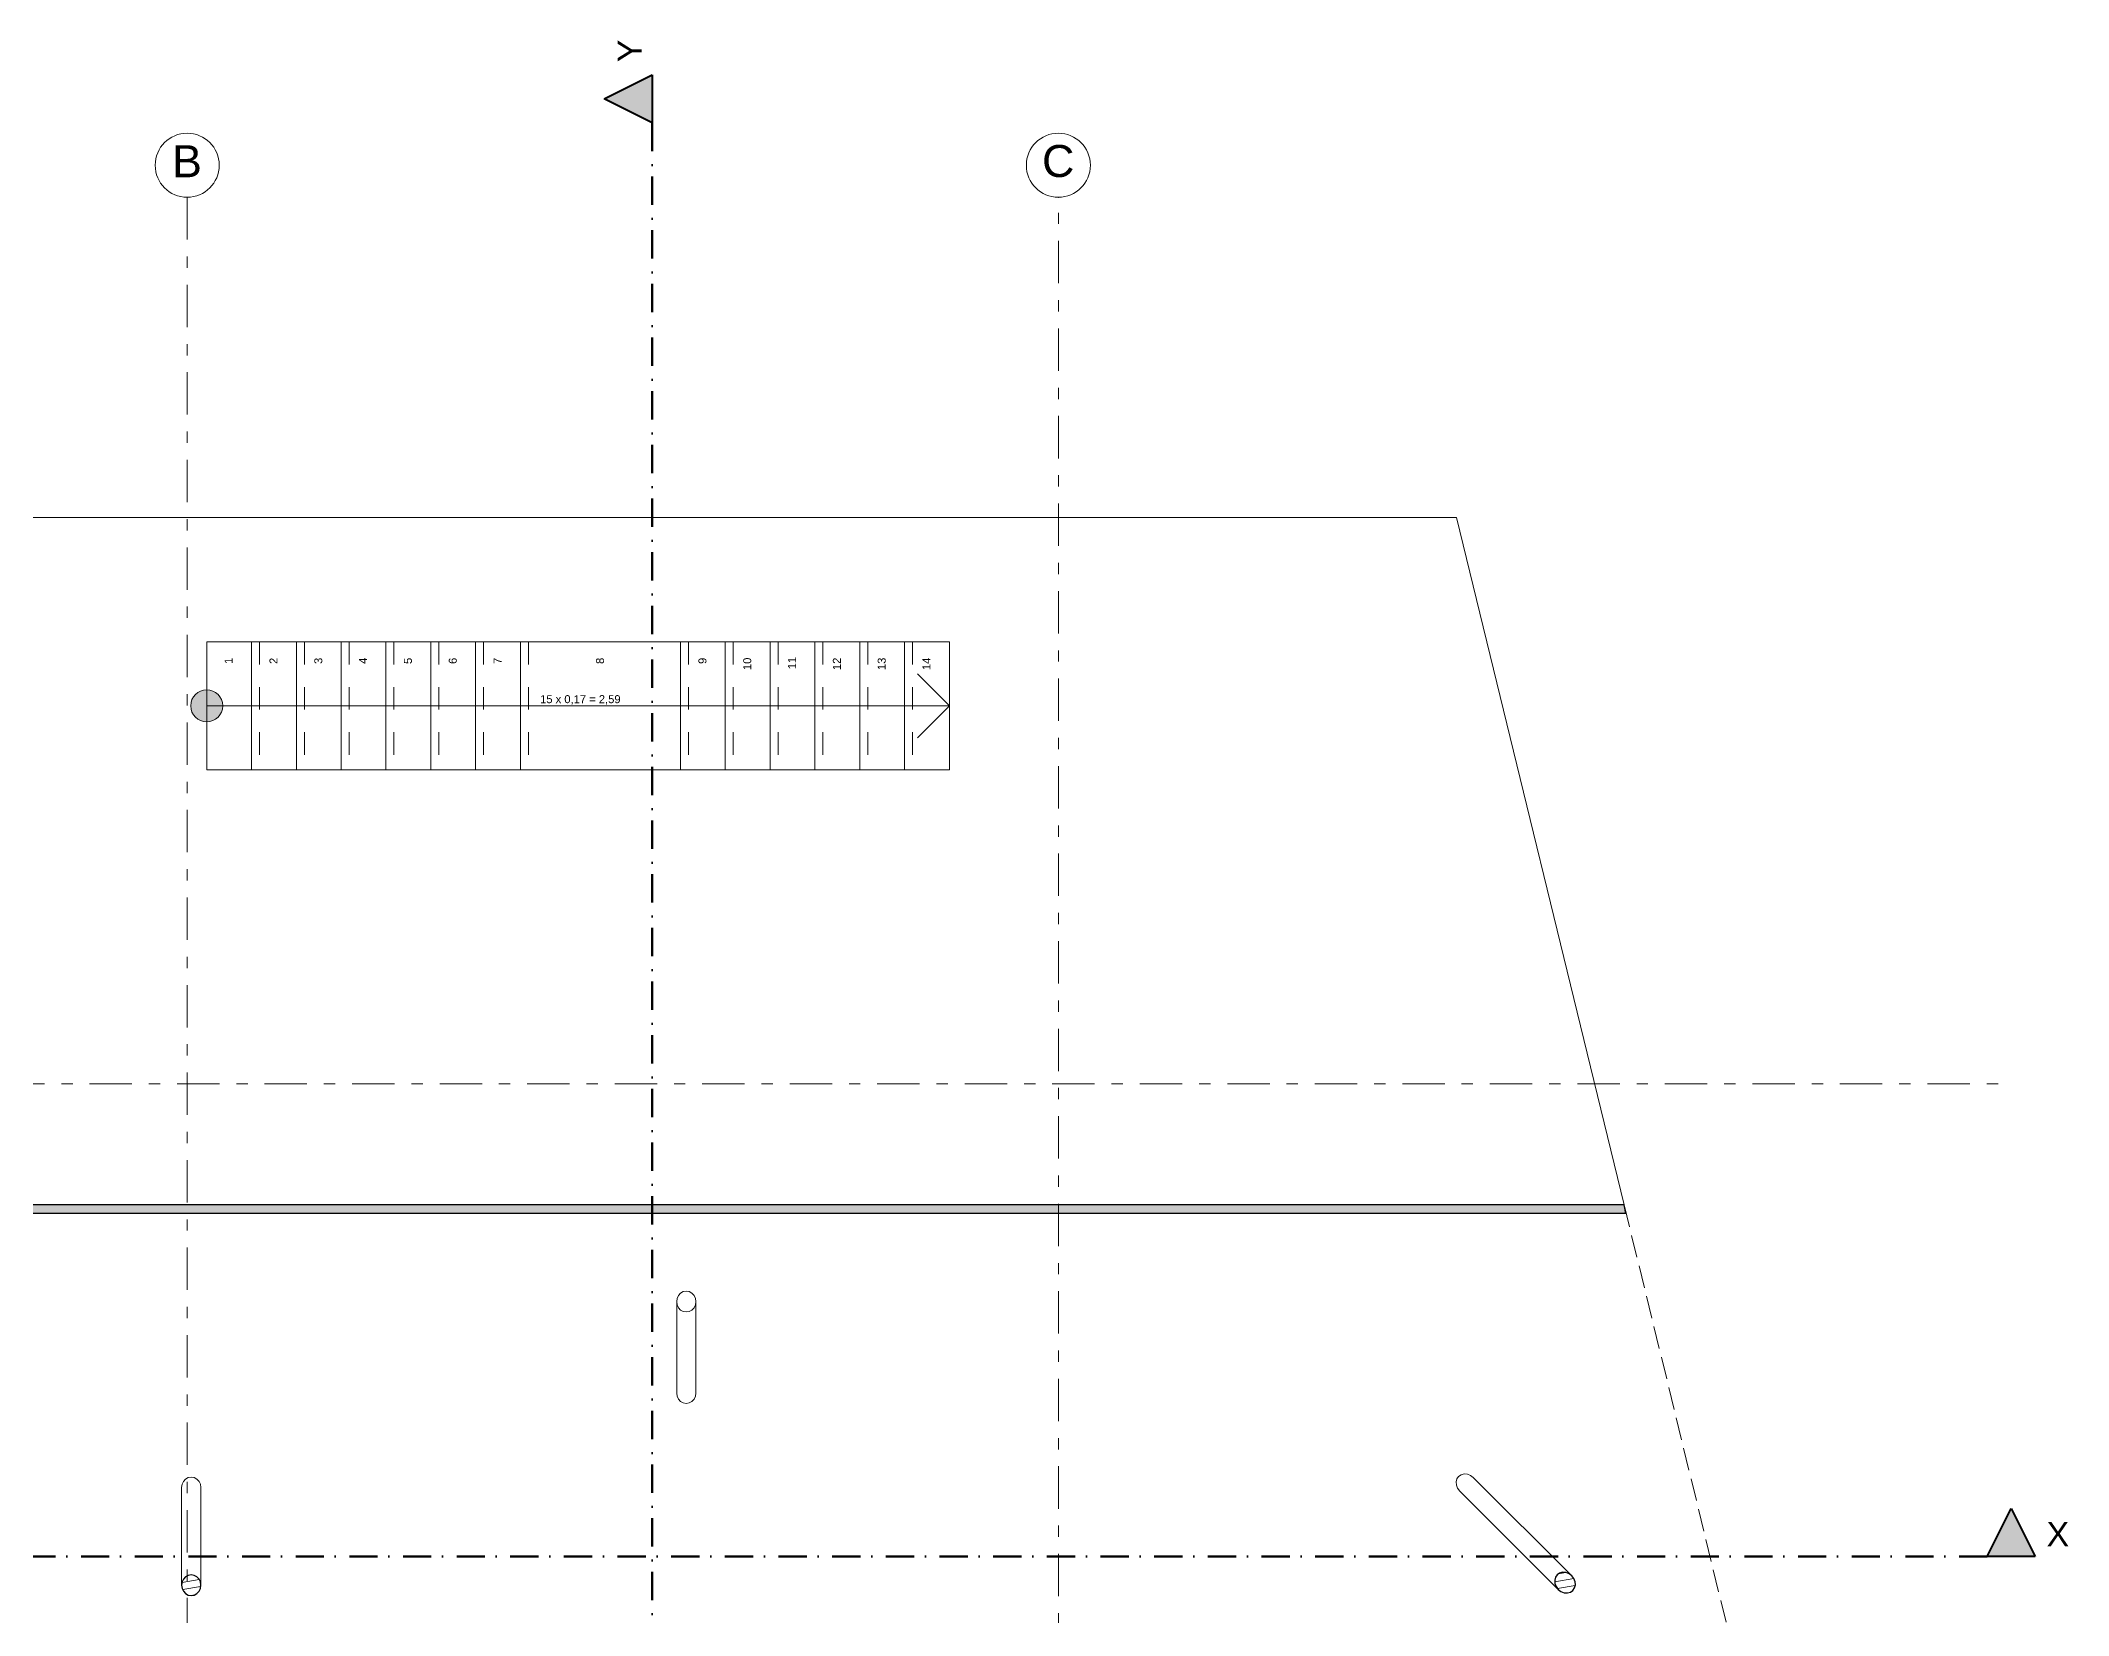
# Model space of a CAD drawing. Header units: millimetres. Extents: x -71878 to 121433, y -67383 to 83273.
# Drawn here: x 69888 to 82558, y -17282 to -7444 of the extents above; entities that cross this region are included whole.
import ezdxf

# ---------------------------------------------------------------- set-up
doc = ezdxf.new("R2010")
doc.units = ezdxf.units.MM
doc.header["$MEASUREMENT"] = 0
doc.set_wipeout_variables(frame=1)
for name, pattern in [('Dashed', [282.222223, 141.111112, -141.111112]), ('Dot & Dashed', [335.138881, 176.388884, -88.194442, 0, -70.555556]), ('Double Dashed', [546.805537, 264.583325, -105.833328, 70.555556, -105.833328]), ('Hidden Line', [195.611112, 141.111112, -54.5]), ('Wipeout_Contour', [1000, 0, -1000])]:
    doc.linetypes.add(name, pattern=pattern)
doc.layers.add('COLUMNAS', color=7, linetype='Continuous')
doc.layers.add('CORTES', color=7, linetype='Continuous')
for name, color, linetype, lineweight in [('COLUMNAS_Pluma_Nº__1', 7, 'Continuous', 0), ('COLUMNAS_Pluma_Nº__6', 255, 'Continuous', 0), ('COLUMNAS_Pluma_Nº__81', 7, 'Continuous', 30), ('CORTES_Pluma_Nº__1', 7, 'Continuous', 0), ('CORTES_Pluma_Nº__101', 7, 'Continuous', 40), ('CORTES_Pluma_Nº__121', 7, 'Continuous', 50), ('CUBIERTAS_Pluma_Nº__21', 7, 'Continuous', 5), ('CUBIERTAS_Pluma_Nº__81', 7, 'Continuous', 30), ('EJES_Pluma_Nº__21', 7, 'Continuous', 5)]:
    doc.layers.add(name, color=color, linetype=linetype, lineweight=lineweight)
for name, color, linetype, lineweight, true_color in [('CUBIERTAS_Pluma_Nº__164', 7, 'Continuous', 70, 0x969696), ('CUBIERTAS_Pluma_Nº__3', 7, 'Continuous', 0, 0x646464), ('Gradas_Pluma_Nº__2', 7, 'Continuous', 0, 0x323232)]:
    doc.layers.add(name, color=color, linetype=linetype, lineweight=lineweight, true_color=true_color)
doc.styles.add('Estilo_Generado_1', font='swiss.ttf')
doc.styles.add('Estilo_Generado_2', font='Arial.ttf')
pattern_1 = [(10, (43105.86, -25473.21), (-7.81417, 44.31635), [])]

# ---------------------------------------------------------------- blocks, each defined once
blk = doc.blocks.new('Plano de Corte_1_2', base_point=(47323, 31316))
at = {"layer": 'CORTES', "linetype": 'Continuous', "lineweight": 0, "true_color": 0x000000}
blk.add_hatch(color=18, dxfattribs=at).paths.add_polyline_path([(47473, 31316), (47173, 31316), (47323, 31616)])
at = {"layer": 'CORTES_Pluma_Nº__101', "linetype": 'Continuous'}
for p, q in [((47173, 31316), (47323, 31616)), ((47323, 31616), (47473, 31316)), ((47473, 31316), (47173, 31316))]:
    blk.add_line(p, q, dxfattribs=at)
at = {"layer": 'CORTES_Pluma_Nº__121', "linetype": 'Dot & Dashed'}
blk.add_line((47173, 31316), (29881, 31316), dxfattribs=at)
at = {"layer": 'CORTES_Pluma_Nº__1', "insert": (47684, 31380), "char_height": 150, "attachment_point": 9, "style": 'Estilo_Generado_2'}
blk.add_mtext('\\A1;{\\fSwis721 BT|b0|i0|c0|p34;X}', dxfattribs=at)
blk = doc.blocks.new('Plano de Corte_2_2', base_point=(41553, 38501))
at = {"layer": 'CORTES', "linetype": 'Continuous', "lineweight": 0, "true_color": 0x000000}
for points in [[(41553, 38651), (41553, 38351), (41253, 38501)], [(41553, 24153), (41553, 24453), (41253, 24303)]]:
    blk.add_hatch(color=18, dxfattribs=at).paths.add_polyline_path(points)
at = {"layer": 'CORTES_Pluma_Nº__101', "linetype": 'Continuous'}
for p, q in [((41253, 38501), (41553, 38651)), ((41553, 38651), (41553, 38351)), ((41553, 38351), (41253, 38501)), ((41553, 24453), (41253, 24303)), ((41553, 24153), (41553, 24453)), ((41253, 24303), (41553, 24153))]:
    blk.add_line(p, q, dxfattribs=at)
at = {"layer": 'CORTES_Pluma_Nº__121', "linetype": 'Dot & Dashed'}
blk.add_line((41553, 38351), (41553, 24453), dxfattribs=at)
at = {"layer": 'CORTES_Pluma_Nº__1', "char_height": 150, "rotation": 90, "style": 'Estilo_Generado_2'}
for insert, attachment_point in [((41489, 38871), 9), ((41489, 23934), 7)]:
    blk.add_mtext('\\A1;{\\fSwis721 BT|b0|i0|c0|p34;Y}', dxfattribs=dict(at, insert=insert, attachment_point=attachment_point))

msp = doc.modelspace()

# ---------------------------------------------------------------- hatches: boundary and pattern name
at = {"layer": 'CUBIERTAS_Pluma_Nº__164', "linetype": 'Continuous', "lineweight": 0, "true_color": 0x252525}
msp.add_hatch(color=250, dxfattribs=at).paths.add_polyline_path([(79782.507, -14717.935), (61695.817, -14717.935), (61685.729, -14770.488), (79792.182, -14770.488)])
at = {"layer": 'Gradas_Pluma_Nº__2', "linetype": 'Continuous'}
msp.add_hatch(color=256, dxfattribs=at).paths.add_polyline_path([(71026.022, -11600.369, 1), (70826.022, -11600.369, 1)])

# ---------------------------------------------------------------- linework, layer by layer
at = {"layer": 'COLUMNAS_Pluma_Nº__1', "linetype": 'Continuous', "flags": 128}
msp.add_lwpolyline([(73865.267, -15341.783), (73873.789, -15359.954), (73887.063, -15374.374), (73903.789, -15383.632), (73922.33, -15386.822), (73940.871, -15383.632), (73957.597, -15374.374), (73970.871, -15359.954), (73979.394, -15341.783), (73982.33, -15321.641), (73979.394, -15301.499), (73970.871, -15283.328), (73957.597, -15268.908), (73940.871, -15259.649), (73922.33, -15256.459), (73903.789, -15259.649), (73887.063, -15268.908), (73873.789, -15283.328), (73865.267, -15301.499), (73862.33, -15321.641)], close=True, dxfattribs=at)
for points in [[(73862.33, -15893.241), (73862.33, -15321.641)], [(73982.33, -15893.241), (73982.33, -15321.641)], [(73982.33, -15893.241), (73979.394, -15913.383), (73970.871, -15931.554), (73957.597, -15945.974), (73940.871, -15955.233), (73922.33, -15958.423), (73903.789, -15955.233), (73887.063, -15945.974), (73873.789, -15931.554), (73865.267, -15913.383), (73862.33, -15893.241)], [(70769.448, -16483.318), (70772.385, -16463.314), (70780.907, -16445.268), (70794.181, -16430.947), (70810.907, -16421.752), (70829.448, -16418.583), (70847.989, -16421.752), (70864.715, -16430.947), (70877.989, -16445.268), (70886.511, -16463.314), (70889.448, -16483.318)], [(78754.624, -16505.216), (78741.546, -16488.013), (78733.897, -16468.337), (78732.427, -16448.114), (78737.278, -16429.324), (78747.976, -16413.806), (78763.474, -16403.079), (78782.256, -16398.193), (78802.481, -16399.626), (78822.171, -16407.239), (78839.398, -16420.285)], [(78839.398, -16420.285), (79455.037, -17034.784)], [(70769.448, -16483.318), (70769.448, -17093.54)], [(70889.448, -16483.318), (70889.448, -17093.54)], [(78754.624, -16505.216), (79370.263, -17119.715)]]:
    msp.add_lwpolyline(points, dxfattribs=at)
at = {"layer": 'CUBIERTAS_Pluma_Nº__21', "linetype": 'Continuous', "flags": 128}
for points in [[(62788.752, -10423.787), (78734.381, -10423.787)], [(78734.381, -10423.787), (79782.507, -14717.935)]]:
    msp.add_lwpolyline(points, dxfattribs=at)
at = {"layer": 'CUBIERTAS_Pluma_Nº__3', "linetype": 'Hidden Line', "flags": 128}
msp.add_lwpolyline([(79782.507, -14717.935), (80438.776, -17406.656)], dxfattribs=at)
at = {"layer": 'CUBIERTAS_Pluma_Nº__81', "linetype": 'Continuous'}
for p, q in [((79792.182, -14770.488), (61685.729, -14770.488)), ((79782.507, -14717.935), (61695.817, -14717.935)), ((79792.182, -14770.488), (79782.507, -14717.935))]:
    msp.add_line(p, q, dxfattribs=at)
at = {"layer": 'EJES_Pluma_Nº__21', "linetype": 'Double Dashed'}
for p, q in [((70803.996, -8422.775), (70803.996, -8422.776)), ((76247.018, -8422.775), (76247.018, -8422.776)), ((76247.018, -26458.05), (76247.018, -8422.775)), ((57617.856, -13961.404), (82220.295, -13961.404))]:
    msp.add_line(p, q, dxfattribs=at)
at = {"layer": 'EJES_Pluma_Nº__21', "linetype": 'Continuous'}
for centre in [(70803.996, -8222.776), (76247.018, -8222.776)]:
    msp.add_circle(centre, 200, dxfattribs=at)
at = {"layer": 'EJES_Pluma_Nº__21', "linetype": 'Double Dashed'}
for p in [(70803.996, -8422.775), (70803.996, -8422.775), (76247.018, -8422.775), (76247.018, -8422.775)]:
    msp.add_point(p, dxfattribs=at)
at = {"layer": 'Gradas_Pluma_Nº__2', "linetype": 'Continuous'}
for p, q in [((70926.022, -11200.369), (75566.022, -11200.369)), ((70926.022, -11200.369), (70926.022, -12000.369)), ((70926.022, -11200.369), (70926.022, -12000.369)), ((71206.022, -11200.369), (71206.022, -12000.369)), ((71486.022, -11200.369), (71486.022, -12000.369)), ((71766.022, -11200.369), (71766.022, -12000.369)), ((72046.022, -11200.369), (72046.022, -12000.369)), ((72326.022, -11200.369), (72326.022, -12000.369)), ((72606.022, -11200.369), (72606.022, -12000.369)), ((72886.022, -11200.369), (72886.022, -12000.369)), ((73886.022, -11200.369), (73886.022, -12000.369)), ((74166.022, -11200.369), (74166.022, -12000.369)), ((74446.022, -11200.369), (74446.022, -12000.369)), ((74726.022, -11200.369), (74726.022, -12000.369)), ((75006.022, -11200.369), (75006.022, -12000.369)), ((75286.022, -11200.369), (75286.022, -12000.369)), ((75566.022, -11200.369), (75566.022, -12000.369)), ((75566.022, -11200.369), (75566.022, -12000.369)), ((75566.022, -11600.369), (75366.022, -11400.369)), ((70926.022, -11600.369), (75566.022, -11600.369)), ((75566.022, -11600.369), (75366.022, -11800.369)), ((70926.022, -12000.369), (75566.022, -12000.369))]:
    msp.add_line(p, q, dxfattribs=at)
at = {"layer": 'Gradas_Pluma_Nº__2', "linetype": 'Dashed'}
for p, q in [((71256.022, -11200.369), (71256.022, -12000.369)), ((71536.022, -11200.369), (71536.022, -12000.369)), ((71816.022, -11200.369), (71816.022, -12000.369)), ((72096.022, -11200.369), (72096.022, -12000.369)), ((72376.022, -11200.369), (72376.022, -12000.369)), ((72656.022, -11200.369), (72656.022, -12000.369)), ((72936.022, -11200.369), (72936.022, -12000.369)), ((73936.022, -11200.369), (73936.022, -12000.369)), ((74216.022, -11200.369), (74216.022, -12000.369)), ((74496.022, -11200.369), (74496.022, -12000.369)), ((74776.022, -11200.369), (74776.022, -12000.369)), ((75056.022, -11200.369), (75056.022, -12000.369)), ((75336.022, -11200.369), (75336.022, -12000.369)), ((75566.022, -11200.369), (75566.022, -12000.369))]:
    msp.add_line(p, q, dxfattribs=at)
at = {"layer": 'Gradas_Pluma_Nº__2', "linetype": 'Continuous'}
msp.add_circle((70926.022, -11600.369), 100, dxfattribs=at)

# ---------------------------------------------------------------- block references
at = {"layer": 'CORTES'}
for name, p in [('Plano de Corte_2_2', (73708.578, -7808.75)), ('Plano de Corte_1_2', (82200.81, -16913.732))]:
    msp.add_blockref(name, p, dxfattribs=at)

# ---------------------------------------------------------------- texts
at = {"layer": 'EJES_Pluma_Nº__21', "linetype": 'Continuous', "char_height": 200, "attachment_point": 4, "style": 'Estilo_Generado_2'}
for s, insert in [('\\A1;{\\fSwis721 BT|b0|i0|c0|p34;B}', (70709.832, -8197.982)), ('\\A1;{\\fSwis721 BT|b0|i0|c0|p34;C}', (76145.064, -8197.844))]:
    msp.add_mtext(s, dxfattribs=dict(at, insert=insert))
at = {"layer": 'Gradas_Pluma_Nº__2', "linetype": 'Continuous', "char_height": 50, "attachment_point": 4, "rotation": 90, "style": 'Estilo_Generado_1'}
for s, insert in [('\\A1;{\\fArial|b0|i0|c0|p34;1}', (71063.164, -11338.505)), ('\\A1;{\\fArial|b0|i0|c0|p34;2}', (71343.164, -11338.505)), ('\\A1;{\\fArial|b0|i0|c0|p34;3}', (71623.6, -11338.505)), ('\\A1;{\\fArial|b0|i0|c0|p34;4}', (71903.164, -11338.505)), ('\\A1;{\\fArial|b0|i0|c0|p34;5}', (72183.583, -11338.505)), ('\\A1;{\\fArial|b0|i0|c0|p34;6}', (72463.583, -11338.505)), ('\\A1;{\\fArial|b0|i0|c0|p34;7}', (72743.164, -11338.505)), ('\\A1;{\\fArial|b0|i0|c0|p34;8}', (73383.583, -11338.505)), ('\\A1;{\\fArial|b0|i0|c0|p34;9}', (74023.583, -11338.505)), ('\\A1;{\\fArial|b0|i0|c0|p34;10}', (74303.583, -11376.641)), ('\\A1;{\\fArial|b0|i0|c0|p34;11}', (74583.164, -11371.552)), ('\\A1;{\\fArial|b0|i0|c0|p34;12}', (74863.164, -11376.641)), ('\\A1;{\\fArial|b0|i0|c0|p34;13}', (75143.6, -11376.641)), ('\\A1;{\\fArial|b0|i0|c0|p34;14}', (75423.164, -11376.641))]:
    msp.add_mtext(s, dxfattribs=dict(at, insert=insert))
at = {"layer": 'Gradas_Pluma_Nº__2', "linetype": 'Continuous', "insert": (72989.632, -11563.081), "char_height": 50, "attachment_point": 4, "style": 'Estilo_Generado_1'}
msp.add_mtext('\\A1;{\\fArial|b0|i0|c0|p34; 15 x 0,17 = 2,59}', dxfattribs=at)

# ---------------------------------------------------------------- next in the draw order: wipeouts: each hides what was drawn before it
at = {"color": 254, "linetype": 'Wipeout_Contour', "lineweight": 0, "ltscale": 579247.221976}
msp.add_wipeout([(70886.511, -17073.536), (70877.989, -17055.49), (70864.715, -17041.169), (70847.989, -17031.974), (70829.448, -17028.806), (70810.907, -17031.974), (70794.181, -17041.169), (70780.907, -17055.49), (70772.385, -17073.536), (70769.448, -17093.54), (70772.385, -17113.545), (70780.907, -17131.591), (70794.181, -17145.912), (70810.907, -17155.107), (70829.448, -17158.275), (70847.989, -17155.107), (70864.715, -17145.912), (70877.989, -17131.591), (70886.511, -17113.545), (70889.448, -17093.54)], dxfattribs=at).dxf.layer = 'COLUMNAS'
at = {"color": 254, "linetype": 'Wipeout_Contour', "lineweight": 0, "ltscale": 745299.28175}
msp.add_wipeout([(79437.81, -17021.737), (79418.12, -17014.125), (79397.895, -17012.692), (79379.114, -17017.578), (79363.615, -17028.305), (79352.917, -17043.823), (79348.066, -17062.613), (79349.536, -17082.836), (79357.185, -17102.512), (79370.263, -17119.715), (79387.491, -17132.761), (79407.181, -17140.374), (79427.406, -17141.807), (79446.187, -17136.921), (79461.686, -17126.194), (79472.384, -17110.676), (79477.235, -17091.886), (79475.764, -17071.663), (79468.116, -17051.987), (79455.037, -17034.784)], dxfattribs=at).dxf.layer = 'COLUMNAS'

# ---------------------------------------------------------------- next in the draw order: hatches: boundary and pattern name
at = {"layer": 'COLUMNAS_Pluma_Nº__6', "linetype": 'Continuous'}
h = msp.add_hatch(dxfattribs=at)
h.set_pattern_fill('WOOD_0002', color=256, style=0, pattern_type=2)
h.set_pattern_definition(pattern_1)
h.paths.add_polyline_path([(70886.511, -17073.536), (70877.989, -17055.49), (70864.715, -17041.169), (70847.989, -17031.974), (70829.448, -17028.806), (70810.907, -17031.974), (70794.181, -17041.169), (70780.907, -17055.49), (70772.385, -17073.536), (70769.448, -17093.54), (70772.385, -17113.545), (70780.907, -17131.591), (70794.181, -17145.912), (70810.907, -17155.107), (70829.448, -17158.275), (70847.989, -17155.107), (70864.715, -17145.912), (70877.989, -17131.591), (70886.511, -17113.545), (70889.448, -17093.54)])
h = msp.add_hatch(dxfattribs=at)
h.set_pattern_fill('WOOD_0002', color=256, style=0, pattern_type=2)
h.set_pattern_definition(pattern_1)
h.paths.add_polyline_path([(79437.81, -17021.737), (79418.12, -17014.125), (79397.895, -17012.692), (79379.114, -17017.578), (79363.615, -17028.305), (79352.917, -17043.823), (79348.066, -17062.613), (79349.536, -17082.836), (79357.185, -17102.512), (79370.263, -17119.715), (79387.491, -17132.761), (79407.181, -17140.374), (79427.406, -17141.807), (79446.187, -17136.921), (79461.686, -17126.194), (79472.384, -17110.676), (79477.235, -17091.886), (79475.764, -17071.663), (79468.116, -17051.987), (79455.037, -17034.784)])

# ---------------------------------------------------------------- next in the draw order: linework, layer by layer
at = {"layer": 'COLUMNAS_Pluma_Nº__81', "linetype": 'Continuous', "flags": 128}
for points in [[(70829.448, -17028.806), (70810.907, -17031.974), (70794.181, -17041.169), (70780.907, -17055.49), (70772.385, -17073.536), (70769.448, -17093.54), (70772.385, -17113.545), (70780.907, -17131.591), (70794.181, -17145.912), (70810.907, -17155.107), (70829.448, -17158.275), (70847.989, -17155.107), (70864.715, -17145.912), (70877.989, -17131.591), (70886.511, -17113.545), (70889.448, -17093.54), (70886.511, -17073.536), (70877.989, -17055.49), (70864.715, -17041.169), (70847.989, -17031.974)], [(79397.895, -17012.692), (79379.114, -17017.578), (79363.615, -17028.305), (79352.917, -17043.823), (79348.066, -17062.613), (79349.536, -17082.836), (79357.185, -17102.512), (79370.263, -17119.715), (79387.491, -17132.761), (79407.181, -17140.374), (79427.406, -17141.807), (79446.187, -17136.921), (79461.686, -17126.194), (79472.384, -17110.676), (79477.235, -17091.886), (79475.764, -17071.663), (79468.116, -17051.987), (79455.037, -17034.784), (79437.81, -17021.737), (79418.12, -17014.125)]]:
    msp.add_lwpolyline(points, close=True, dxfattribs=at)
at = {"layer": 'EJES_Pluma_Nº__21', "linetype": 'Double Dashed'}
msp.add_line((70803.996, -8422.775), (70803.996, -26458.05), dxfattribs=at)

doc.saveas('drawing.dxf')
